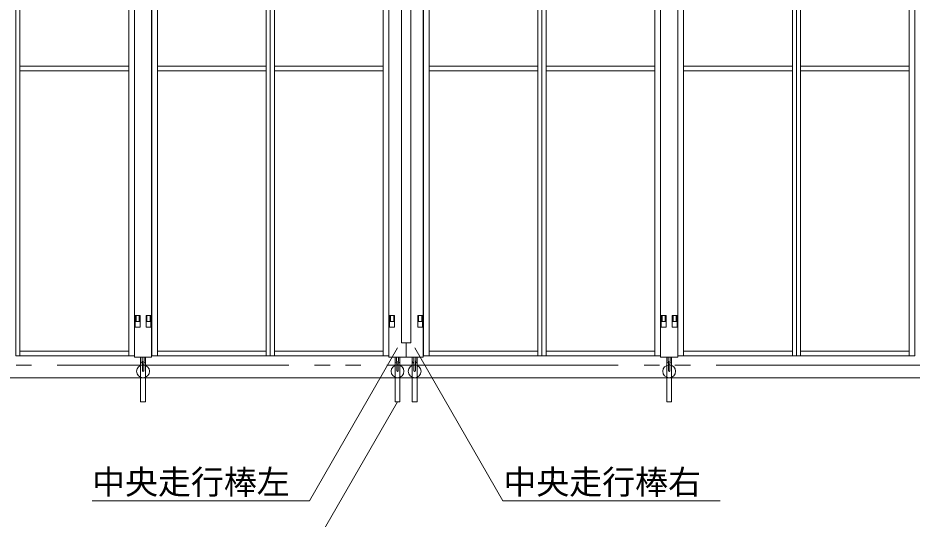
# Model space of a CAD drawing. Units: millimetres, scale not verified. Extents: x -12090 to 12090, y -18325 to 18325.
# Drawn here: x -5408 to -2281, y 4962 to 6713 of the extents above; entities that cross this region are included whole.
import ezdxf
from ezdxf.enums import TextEntityAlignment as Align

# ---------------------------------------------------------------- set-up
doc = ezdxf.new("R2010")
doc.units = ezdxf.units.MM
doc.header["$LTSCALE"] = 90
doc.header["$PDMODE"] = 32
doc.header["$PDSIZE"] = 45
doc.linetypes.add('DASHED1', pattern=[1.8, 1.2, -0.6])
doc.linetypes.add('DOUBLE_CHAIN2', pattern=[12.8, 9, -1, 0.6, -0.6, 0.6, -1])
for name, color, linetype, lineweight in [('0-5_ﾍﾞｰｽﾗｲﾝ', 134, 'Continuous', 18), ('0-8_ﾜｲﾔｰﾛｰﾌﾟ', 134, 'DOUBLE_CHAIN2', 18), ('1-0_中央走行棒', 134, 'Continuous', 18), ('1-1_中央走行棒右', 134, 'Continuous', 18), ('1-2_中央走行棒左', 134, 'Continuous', 18), ('1-9_標準ﾊﾟﾈﾙ', 134, 'Continuous', 18), ('1-B_文字', 134, 'Continuous', 18), ('1-C_落とし棒', 134, 'Continuous', 18)]:
    doc.layers.add(name, color=color, linetype=linetype, lineweight=lineweight)
doc.styles.add('ＭＳ ゴシック', font='')
doc.styles.get('ＭＳ ゴシック').set_extended_font_data('MS Gothic')

msp = doc.modelspace()

# ---------------------------------------------------------------- linework, layer by layer
at = {"layer": '0-5_ﾍﾞｰｽﾗｲﾝ'}
msp.add_line((-10960.19, 5455), (1899.81, 5455), dxfattribs=at)
at = {"layer": '0-8_ﾜｲﾔｰﾛｰﾌﾟ'}
msp.add_line((1299.81, 5500), (-9401.8, 5500), dxfattribs=at)
at = {"layer": '1-0_中央走行棒'}
for p, q in [((-5000.19, 7024.06), (-5000.19, 5672.56)), ((-4940.19, 5672.56), (-4940.19, 7024.06)), ((-3160.2, 5672.56), (-3160.2, 7024.06)), ((-3100.19, 7024.06), (-3100.19, 5672.56)), ((-4978.75, 5514.46), (-4978.75, 5527.56)), ((-4973.74, 5514.46), (-4973.74, 5527.56)), ((-4972.69, 5513.06), (-4972.69, 5478.06)), ((-4967.69, 5478.06), (-4967.69, 5513.06)), ((-4966.74, 5527.56), (-4966.74, 5514.46)), ((-4961.74, 5527.56), (-4961.74, 5514.46)), ((-3138.64, 5527.56), (-3138.64, 5514.46)), ((-3133.64, 5527.56), (-3133.64, 5514.46)), ((-3132.69, 5478.06), (-3132.69, 5513.06)), ((-3127.69, 5513.06), (-3127.69, 5478.06)), ((-3126.64, 5514.46), (-3126.64, 5527.56)), ((-3121.64, 5514.46), (-3121.64, 5527.56))]:
    msp.add_line(p, q, dxfattribs=at)
for points in [[(-5000.19, 5652.56), (-5000.19, 5527.56), (-4940.19, 5527.56), (-4940.19, 5652.56)], [(-3100.19, 5652.56), (-3100.19, 5527.56), (-3160.2, 5527.56), (-3160.2, 5652.56)]]:
    msp.add_lwpolyline(points, dxfattribs=at)
for points in [[(-4997.84, 5632.56), (-4980.55, 5632.56), (-4980.55, 5652.56), (-4997.84, 5652.56)], [(-4959.85, 5632.56), (-4942.54, 5632.56), (-4942.54, 5652.56), (-4959.85, 5652.56)], [(-3140.54, 5632.56), (-3157.84, 5632.56), (-3157.84, 5652.56), (-3140.54, 5652.56)], [(-3102.54, 5632.56), (-3119.84, 5632.56), (-3119.84, 5652.56), (-3102.54, 5652.56)]]:
    msp.add_lwpolyline(points, close=True, dxfattribs=at)
for centre, radius, start, end in [((-4970.24, 5514.46), 8.5, 180, 253.25351), ((-4970.24, 5514.46), 3.5, 180, 225.59204), ((-4970.24, 5514.46), 8.5, 287.46347, 360), ((-4970.24, 5514.46), 3.5, 316.78662, 360), ((-3130.15, 5514.46), 8.5, 180, 252.53653), ((-3130.15, 5514.46), 3.5, 180, 223.21338), ((-3130.15, 5514.46), 8.5, 286.74649, 360), ((-3130.15, 5514.46), 3.5, 314.40796, 360)]:
    msp.add_arc(centre, radius, start, end, dxfattribs=at)
for p in [(-4970.2, 5478.06), (-3130.19, 5478.06)]:
    msp.add_point(p, dxfattribs=at)
at = {"layer": '1-1_中央走行棒右'}
for p, q in [((-3990.2, 5672.56), (-3990.2, 7024.06)), ((-4028.74, 5514.46), (-4028.74, 5527.56)), ((-4023.75, 5514.46), (-4023.75, 5527.56)), ((-4022.69, 5513.06), (-4022.69, 5478.06)), ((-4017.69, 5478.06), (-4017.69, 5513.06)), ((-4016.74, 5527.56), (-4016.74, 5514.46)), ((-4011.74, 5527.56), (-4011.74, 5514.46))]:
    msp.add_line(p, q, dxfattribs=at)
for points in [[(-4066.19, 5577.56), (-4034.2, 5577.56), (-4034.2, 8327.56), (-4066.19, 8327.56)], [(-4009.84, 5632.56), (-3992.54, 5632.56), (-3992.54, 5652.56), (-4009.84, 5652.56)]]:
    msp.add_lwpolyline(points, close=True, dxfattribs=at)
msp.add_lwpolyline([(-4050.19, 5577.56), (-4050.19, 5527.56), (-3990.2, 5527.56), (-3990.2, 5652.56)], dxfattribs=at)
for radius, start, end in [(8.5, 180, 253.25351), (3.5, 180, 225.59204), (8.5, 287.46347, 360), (3.5, 316.78662, 360)]:
    msp.add_arc((-4020.25, 5514.46), radius, start, end, dxfattribs=at)
msp.add_point((-4020.19, 5478.06), dxfattribs=at)
at = {"layer": '1-2_中央走行棒左'}
for p, q in [((-4110.19, 7024.06), (-4110.19, 5672.56)), ((-4088.75, 5514.46), (-4088.75, 5527.56)), ((-4083.74, 5514.46), (-4083.74, 5527.56)), ((-4082.7, 5513.06), (-4082.7, 5478.06)), ((-4077.69, 5478.06), (-4077.69, 5513.06)), ((-4076.75, 5527.56), (-4076.75, 5514.46)), ((-4071.74, 5527.56), (-4071.74, 5514.46))]:
    msp.add_line(p, q, dxfattribs=at)
msp.add_lwpolyline([(-4110.19, 5652.56), (-4110.19, 5527.56), (-4050.19, 5527.56), (-4050.19, 5577.56)], dxfattribs=at)
msp.add_lwpolyline([(-4090.54, 5632.56), (-4107.84, 5632.56), (-4107.84, 5652.56), (-4090.54, 5652.56)], close=True, dxfattribs=at)
for radius, start, end in [(8.5, 180, 253.25351), (3.5, 180, 225.59204), (8.5, 287.46347, 360), (3.5, 316.78662, 360)]:
    msp.add_arc((-4080.24, 5514.46), radius, start, end, dxfattribs=at)
msp.add_point((-4080.2, 5478.06), dxfattribs=at)
at = {"layer": '1-9_標準ﾊﾟﾈﾙ'}
for p, q in [((-4996.9, 5672.56), (-4996.9, 5652.56)), ((-4943.48, 5672.56), (-4943.48, 5652.56)), ((-4106.9, 5672.56), (-4106.9, 5652.56)), ((-3993.49, 5672.56), (-3993.49, 5652.56)), ((-3156.9, 5672.56), (-3156.9, 5652.56)), ((-3103.49, 5672.56), (-3103.49, 5652.56))]:
    msp.add_line(p, q, dxfattribs=at)
at = {"layer": '1-9_標準ﾊﾟﾈﾙ', "linetype": 'DASHED1'}
for p, q in [((-4994.69, 5672.56), (-4994.69, 5652.56)), ((-4983.7, 5672.56), (-4983.7, 5652.56)), ((-4956.7, 5672.56), (-4956.7, 5652.56)), ((-4945.69, 5672.56), (-4945.69, 5652.56)), ((-4104.69, 5672.56), (-4104.69, 5652.56)), ((-4093.7, 5672.56), (-4093.7, 5652.56)), ((-4006.69, 5672.56), (-4006.69, 5652.56)), ((-3995.69, 5672.56), (-3995.69, 5652.56)), ((-3154.69, 5672.56), (-3154.69, 5652.56)), ((-3143.69, 5672.56), (-3143.69, 5652.56)), ((-3116.69, 5672.56), (-3116.69, 5652.56)), ((-3105.69, 5672.56), (-3105.69, 5652.56))]:
    msp.add_line(p, q, dxfattribs=at)
at = {"layer": '1-9_標準ﾊﾟﾈﾙ'}
for points in [[(-5415.19, 8535.56), (-5400.94, 8535.56), (-5400.94, 5532.56), (-5415.19, 5532.56)], [(-5000.7, 8535.56), (-5020.44, 8535.56), (-5020.44, 5532.56), (-5000.7, 5532.56)], [(-4939.69, 8535.56), (-4919.94, 8535.56), (-4919.94, 5532.56), (-4939.69, 5532.56)], [(-4525.19, 8535.56), (-4539.45, 8535.56), (-4539.45, 5532.56), (-4525.19, 5532.56)], [(-4525.19, 8535.56), (-4510.94, 8535.56), (-4510.94, 5532.56), (-4525.19, 5532.56)], [(-4110.7, 8535.56), (-4130.44, 8535.56), (-4130.44, 5532.56), (-4110.7, 5532.56)], [(-3989.69, 8535.56), (-3969.95, 8535.56), (-3969.95, 5532.56), (-3989.69, 5532.56)], [(-3575.2, 8535.56), (-3589.44, 8535.56), (-3589.44, 5532.56), (-3575.2, 5532.56)], [(-3575.2, 8535.56), (-3560.94, 8535.56), (-3560.94, 5532.56), (-3575.2, 5532.56)], [(-3160.69, 8535.56), (-3180.45, 8535.56), (-3180.45, 5532.56), (-3160.69, 5532.56)], [(-3099.69, 8535.56), (-3079.94, 8535.56), (-3079.94, 5532.56), (-3099.69, 5532.56)], [(-2685.2, 8535.56), (-2699.44, 8535.56), (-2699.44, 5532.56), (-2685.2, 5532.56)], [(-2685.2, 8535.56), (-2670.94, 8535.56), (-2670.94, 5532.56), (-2685.2, 5532.56)], [(-2270.69, 8535.56), (-2290.45, 8535.56), (-2290.45, 5532.56), (-2270.69, 5532.56)], [(-5400.94, 6544.06), (-5020.44, 6544.06), (-5020.44, 6528.06), (-5400.94, 6528.06)], [(-4539.45, 6544.06), (-4919.94, 6544.06), (-4919.94, 6528.06), (-4539.45, 6528.06)], [(-4510.94, 6544.06), (-4130.44, 6544.06), (-4130.44, 6528.06), (-4510.94, 6528.06)], [(-3589.44, 6544.06), (-3969.95, 6544.06), (-3969.95, 6528.06), (-3589.44, 6528.06)], [(-3560.94, 6544.06), (-3180.45, 6544.06), (-3180.45, 6528.06), (-3560.94, 6528.06)], [(-2699.44, 6544.06), (-3079.94, 6544.06), (-3079.94, 6528.06), (-2699.44, 6528.06)], [(-2670.94, 6544.06), (-2290.45, 6544.06), (-2290.45, 6528.06), (-2670.94, 6528.06)], [(-5400.94, 5532.56), (-5020.44, 5532.56), (-5020.44, 5548.06), (-5400.94, 5548.06)], [(-4539.45, 5532.56), (-4919.94, 5532.56), (-4919.94, 5548.06), (-4539.45, 5548.06)], [(-4510.94, 5532.56), (-4130.44, 5532.56), (-4130.44, 5548.06), (-4510.94, 5548.06)], [(-3589.44, 5532.56), (-3969.95, 5532.56), (-3969.95, 5548.06), (-3589.44, 5548.06)], [(-3560.94, 5532.56), (-3180.45, 5532.56), (-3180.45, 5548.06), (-3560.94, 5548.06)], [(-2699.44, 5532.56), (-3079.94, 5532.56), (-3079.94, 5548.06), (-2699.44, 5548.06)], [(-2670.94, 5532.56), (-2290.45, 5532.56), (-2290.45, 5548.06), (-2670.94, 5548.06)]]:
    msp.add_lwpolyline(points, close=True, dxfattribs=at)
for points in [[(-5000.7, 5652.56), (-4980.69, 5652.56), (-4980.69, 5672.56), (-5000.7, 5672.56)], [(-4939.69, 5652.56), (-4959.69, 5652.56), (-4959.69, 5672.56), (-4939.69, 5672.56)], [(-4110.7, 5652.56), (-4090.69, 5652.56), (-4090.69, 5672.56), (-4110.7, 5672.56)], [(-3989.69, 5652.56), (-4009.69, 5652.56), (-4009.69, 5672.56), (-3989.69, 5672.56)], [(-3160.69, 5652.56), (-3140.69, 5652.56), (-3140.69, 5672.56), (-3160.69, 5672.56)], [(-3099.69, 5652.56), (-3119.7, 5652.56), (-3119.7, 5672.56), (-3099.69, 5672.56)]]:
    msp.add_lwpolyline(points, dxfattribs=at)
at = {"layer": '1-B_文字'}
for p, q in [((-5148.53, 5025.82), (-4389.26, 5025.82)), ((-3711.4, 5025.82), (-2951.68, 5025.82))]:
    msp.add_line(p, q, dxfattribs=at)
for points in [[(-4080.24, 5559.82), (-4388.55, 5025.82), (-4388.98, 5025.82)], [(-4020.14, 5559.82), (-3711.83, 5025.82), (-3711.4, 5025.82)], [(-4080.24, 5371.36), (-4388.55, 4837.36), (-4388.98, 4837.36)]]:
    msp.add_lwpolyline(points, dxfattribs=at)
at = {"layer": '1-C_落とし棒'}
for points in [[(-4961.69, 5527.56), (-4961.69, 5371.36), (-4978.69, 5371.36), (-4978.69, 5527.56)], [(-4071.74, 5527.56), (-4071.74, 5371.36), (-4088.75, 5371.36), (-4088.75, 5527.56)], [(-4011.74, 5527.56), (-4011.74, 5371.36), (-4028.74, 5371.36), (-4028.74, 5527.56)], [(-3121.69, 5527.56), (-3121.69, 5371.36), (-3138.7, 5371.36), (-3138.7, 5527.56)]]:
    msp.add_lwpolyline(points, close=True, dxfattribs=at)

# ---------------------------------------------------------------- texts
at = {"layer": '1-B_文字', "style": 'ＭＳ ゴシック'}
for s, p in [('中央走行棒左', (-5148.53, 5023.47)), ('中央走行棒右', (-3710.2, 5023.47))]:
    msp.add_text(s, height=84.46, dxfattribs=at).set_placement(p, align=Align.BOTTOM_LEFT)

doc.saveas('drawing.dxf')
